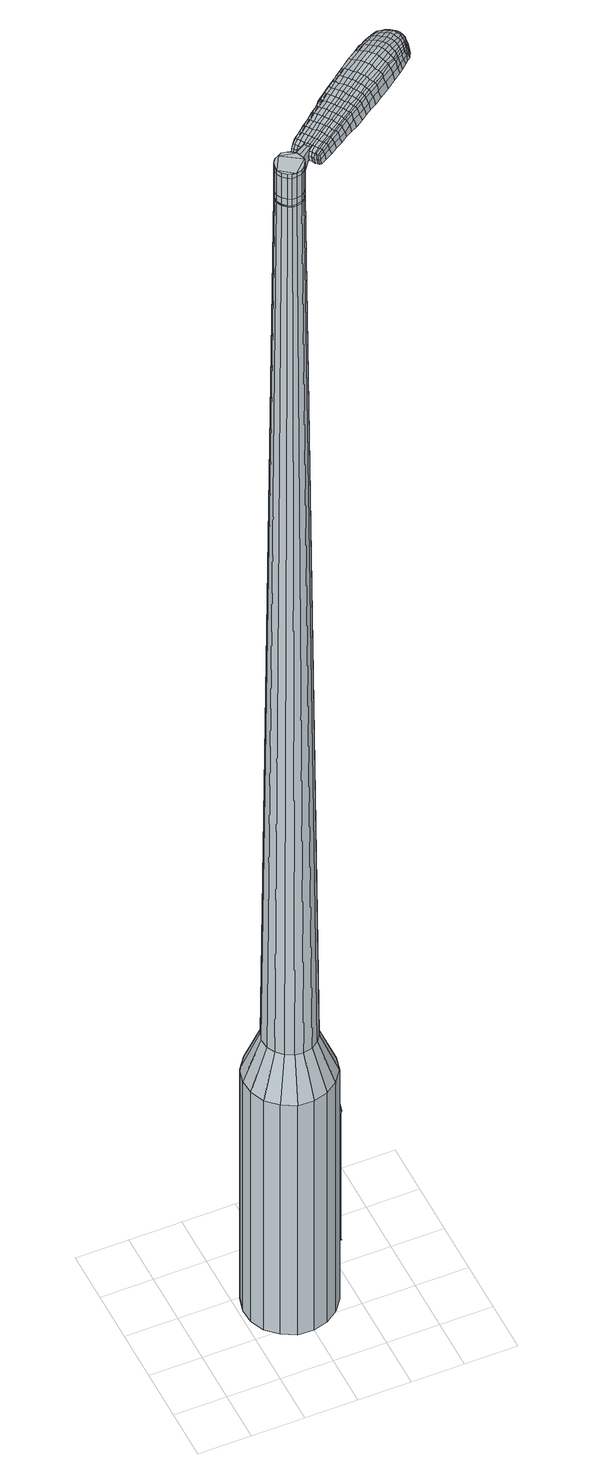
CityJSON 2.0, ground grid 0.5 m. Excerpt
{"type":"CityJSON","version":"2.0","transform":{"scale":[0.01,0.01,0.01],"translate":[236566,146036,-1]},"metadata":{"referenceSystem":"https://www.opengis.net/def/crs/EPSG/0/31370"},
"CityObjects":{
"object1":{"type":"GenericCityObject","attributes":{"cluster":690,"mean_distance_to_centroid":0.248,"new_centroid_x":236566.96,"new_centroid_y":146036.79,"mean_distance_to_camera":10.96,"H1":10.04,"H2":10.01,"Z_final":112.73,"cluster2":-1,"proj_x":236570.21,"proj_y":146041.53,"id_line":90813,"bearing_l":304.4,"distance":5.75,"orientation":"left","G_obj":34.4},"geometry":[{"type":"MultiSurface","lod":"2","boundaries":[[[0,1,2,3]],[[1,4,5,2]],[[4,6,7,5]],[[6,8,9,7]],[[8,10,11,9]],[[10,12,13,11]],[[12,14,15,13]],[[14,16,17,15]],[[16,18,19,17]],[[18,20,21,19]],[[20,22,23,21]],[[22,24,25,23]],[[24,26,27,25]],[[26,28,29,27]],[[28,30,31,29]],[[30,32,33,31]],[[32,34,35,33]],[[34,0,3,35]],[[36,37,38,39]],[[38,40,41,42]],[[41,43,42]],[[42,44,45,46]],[[45,47,46]],[[46,48,49,50]],[[49,51,50]],[[42,46,50,38]],[[50,52,39,38]],[[53,36,39]],[[2,5,7,35]],[[7,9,11,15]],[[11,13,15]],[[15,17,19,23]],[[19,21,23]],[[23,25,27,31]],[[27,29,31]],[[15,23,31,7]],[[31,33,35,7]],[[3,2,35]],[[1,0,54,55]],[[0,34,56,54]],[[34,32,57,56]],[[32,30,58,57]],[[30,28,59,58]],[[28,26,60,59]],[[26,24,61,60]],[[24,22,62,61]],[[22,20,63,62]],[[20,18,64,63]],[[18,16,65,64]],[[16,14,66,65]],[[14,12,67,66]],[[12,10,68,67]],[[10,8,69,68]],[[8,6,70,69]],[[6,4,71,70]],[[4,1,55,71]],[[55,54,72,73]],[[54,56,74,72]],[[56,57,75,74]],[[57,58,76,75]],[[58,59,77,76]],[[59,60,78,77]],[[60,61,79,78]],[[61,62,80,79]],[[62,63,81,80]],[[63,64,82,81]],[[64,65,83,82]],[[65,66,84,83]],[[66,67,85,84]],[[67,68,86,85]],[[68,69,87,86]],[[69,70,88,87]],[[70,71,89,88]],[[71,55,73,89]],[[90,91,92,73]],[[74,93,91,90]],[[75,94,93,74]],[[95,96,94,75]],[[77,97,96,95]],[[98,99,97,77]],[[100,101,99,98]],[[102,103,101,100]],[[104,105,103,102]],[[106,107,105,104]],[[108,109,107,106]],[[110,111,109,108]],[[85,112,111,110]],[[86,113,112,85]],[[114,115,113,86]],[[116,117,115,114]],[[118,119,117,116]],[[73,92,119,118]],[[120,121,122,123]],[[124,120,123,125]],[[126,124,125,127]],[[128,126,127,129]],[[130,128,129,131]],[[132,130,131,133]],[[134,132,133,135]],[[136,134,135,137]],[[138,136,137,139]],[[140,138,139,141]],[[142,140,141,143]],[[144,142,143,145]],[[146,144,145,147]],[[148,146,147,149]],[[150,148,149,151]],[[152,150,151,153]],[[72,90,73]],[[72,74,90]],[[76,95,75]],[[76,77,95]],[[78,98,77]],[[78,79,100,98]],[[79,80,102,100]],[[80,81,104,102]],[[81,82,106,104]],[[82,83,108,106]],[[83,84,110,108]],[[84,85,110]],[[87,114,86]],[[87,88,116,114]],[[88,89,118,116]],[[89,73,118]],[[154,92,91]],[[155,119,92]],[[155,156,117,119]],[[156,157,115,117]],[[157,113,115]],[[158,111,112]],[[158,159,109,111]],[[159,160,107,109]],[[160,161,105,107]],[[161,162,103,105]],[[162,163,101,103]],[[163,164,99,101]],[[164,97,99]],[[165,96,97]],[[165,94,96]],[[154,91,93]],[[39,52,152,166]],[[92,154,167,153]],[[53,39,166,121]],[[154,93,122,167]],[[36,53,121,120]],[[93,94,123,122]],[[37,36,120,124]],[[94,165,125,123]],[[38,37,124,126]],[[165,97,127,125]],[[40,38,126,128]],[[97,164,129,127]],[[41,40,128,130]],[[164,163,131,129]],[[43,41,130,132]],[[163,162,133,131]],[[42,43,132,134]],[[162,161,135,133]],[[44,42,134,136]],[[161,160,137,135]],[[45,44,136,138]],[[160,159,139,137]],[[47,45,138,140]],[[159,158,141,139]],[[46,47,140,142]],[[158,112,143,141]],[[48,46,142,144]],[[112,113,145,143]],[[49,48,144,146]],[[113,157,147,145]],[[51,49,146,148]],[[157,156,149,147]],[[50,51,148,150]],[[156,155,151,149]],[[52,50,150,152]],[[155,92,153,151]],[[152,153,168,169]],[[153,167,170,168]],[[167,122,171,170]],[[122,121,172,171]],[[121,166,173,172]],[[166,152,169,173]],[[174,175,176,177]],[[178,174,177,179]],[[174,178,180,181]],[[175,174,181,182]],[[183,184,185,186]],[[187,183,186,188]],[[183,187,189,190]],[[184,183,190,191]],[[192,193,194,195]],[[196,192,195,197]],[[192,196,198,199]],[[193,192,199,200]],[[201,202,203,204]],[[205,201,204,206]],[[201,205,207,208]],[[202,201,208,209]],[[210,211,212,213]],[[214,210,213,215]],[[210,214,216,217]],[[211,210,217,218]],[[219,220,221,222]],[[223,219,222,224]],[[219,223,225,226]],[[220,219,226,227]],[[228,229,230,231]],[[220,228,231,221]],[[228,220,227,232]],[[229,228,232,233]],[[234,235,236,237]],[[229,234,237,230]],[[234,229,233,238]],[[235,234,238,239]],[[240,178,179,241]],[[235,240,241,236]],[[240,235,239,242]],[[178,240,242,180]],[[243,244,245,246]],[[247,243,246,248]],[[243,247,249,250]],[[244,243,250,251]],[[252,253,254,255]],[[244,252,255,245]],[[252,244,251,256]],[[253,252,256,257]],[[258,259,260,261]],[[253,258,261,254]],[[258,253,257,262]],[[259,258,262,263]],[[264,265,266,267]],[[259,264,267,260]],[[264,259,263,268]],[[265,264,268,269]],[[270,175,182,271]],[[265,270,271,266]],[[270,265,269,272]],[[175,270,272,176]],[[273,274,275,276]],[[277,273,276,278]],[[273,277,279,280]],[[274,273,280,281]],[[282,283,284,285]],[[274,282,285,275]],[[282,274,281,286]],[[283,282,286,287]],[[288,289,290,291]],[[283,288,291,284]],[[288,283,287,292]],[[289,288,292,293]],[[294,187,188,295]],[[289,294,295,290]],[[294,289,293,296]],[[187,294,296,189]],[[297,298,299,300]],[[301,297,300,302]],[[297,301,303,304]],[[298,297,304,305]],[[306,307,308,309]],[[298,306,309,299]],[[306,298,305,310]],[[307,306,310,311]],[[312,313,314,315]],[[307,312,315,308]],[[312,307,311,316]],[[313,312,316,317]],[[318,319,320,321]],[[313,318,321,314]],[[318,313,317,322]],[[319,318,322,323]],[[324,184,191,325]],[[319,324,325,320]],[[324,319,323,326]],[[184,324,326,185]],[[327,213,212,328]],[[329,327,328,330]],[[327,329,331,332]],[[213,327,332,215]],[[333,329,330,334]],[[335,333,334,336]],[[333,335,337,338]],[[329,333,338,331]],[[339,335,336,340]],[[341,339,340,342]],[[339,341,343,344]],[[335,339,344,337]],[[345,341,342,346]],[[347,345,346,348]],[[345,347,349,350]],[[341,345,350,343]],[[351,347,348,352]],[[202,351,352,203]],[[351,202,209,353]],[[347,351,353,349]],[[354,355,200,199]],[[356,354,199,198]],[[354,356,357,358]],[[355,354,358,359]],[[360,361,359,358]],[[362,360,358,357]],[[360,362,363,364]],[[361,360,364,365]],[[366,367,365,364]],[[368,366,364,363]],[[366,368,369,370]],[[367,366,370,371]],[[372,373,371,370]],[[374,372,370,369]],[[372,374,207,205]],[[373,372,205,206]],[[375,376,377,378]],[[277,375,378,279]],[[375,277,278,379]],[[376,375,379,380]],[[381,196,197,382]],[[376,381,382,377]],[[381,376,380,383]],[[196,381,383,198]],[[384,385,386,387]],[[223,384,387,225]],[[384,223,224,388]],[[385,384,388,389]],[[390,391,392,393]],[[385,390,393,386]],[[390,385,389,394]],[[391,390,394,395]],[[396,193,200,397]],[[391,396,397,392]],[[396,391,395,398]],[[193,396,398,194]],[[399,400,401,402]],[[181,399,402,182]],[[399,181,180,403]],[[400,399,403,404]],[[405,406,407,408]],[[400,405,408,401]],[[405,400,404,409]],[[406,405,409,410]],[[411,204,203,412]],[[406,411,412,407]],[[411,406,410,413]],[[204,411,413,206]],[[414,415,416,417]],[[186,414,417,188]],[[414,186,185,418]],[[415,414,418,419]],[[420,208,207,421]],[[415,420,421,416]],[[420,415,419,422]],[[208,420,422,209]],[[423,424,425,426]],[[301,423,426,303]],[[423,301,302,427]],[[424,423,427,428]],[[429,214,215,430]],[[424,429,430,425]],[[429,424,428,431]],[[214,429,431,216]],[[432,433,434,435]],[[247,432,435,249]],[[432,247,248,436]],[[433,432,436,437]],[[438,439,440,441]],[[433,438,441,434]],[[438,433,437,442]],[[439,438,442,443]],[[444,211,218,445]],[[439,444,445,440]],[[444,439,443,446]],[[211,444,446,212]],[[447,448,437,436]],[[246,447,436,248]],[[447,246,245,449]],[[448,447,449,450]],[[451,452,443,442]],[[448,451,442,437]],[[451,448,450,453]],[[452,451,453,454]],[[455,328,212,446]],[[452,455,446,443]],[[455,452,454,456]],[[328,455,456,330]],[[457,458,459,460]],[[304,457,460,305]],[[457,304,303,426]],[[458,457,426,425]],[[461,332,331,462]],[[458,461,462,459]],[[461,458,425,430]],[[332,461,430,215]],[[463,464,450,449]],[[255,463,449,245]],[[463,255,254,465]],[[464,463,465,466]],[[467,468,454,453]],[[464,467,453,450]],[[467,464,466,469]],[[468,467,469,470]],[[471,334,330,456]],[[468,471,456,454]],[[471,468,470,472]],[[334,471,472,336]],[[473,474,475,476]],[[310,473,476,311]],[[473,310,305,460]],[[474,473,460,459]],[[477,338,337,478]],[[474,477,478,475]],[[477,474,459,462]],[[338,477,462,331]],[[479,480,466,465]],[[261,479,465,254]],[[479,261,260,481]],[[480,479,481,482]],[[483,484,470,469]],[[480,483,469,466]],[[483,480,482,485]],[[484,483,485,486]],[[487,340,336,472]],[[484,487,472,470]],[[487,484,486,488]],[[340,487,488,342]],[[489,490,491,492]],[[316,489,492,317]],[[489,316,311,476]],[[490,489,476,475]],[[493,344,343,494]],[[490,493,494,491]],[[493,490,475,478]],[[344,493,478,337]],[[495,496,482,481]],[[267,495,481,260]],[[495,267,266,497]],[[496,495,497,498]],[[499,500,486,485]],[[496,499,485,482]],[[499,496,498,501]],[[500,499,501,502]],[[503,346,342,488]],[[500,503,488,486]],[[503,500,502,504]],[[346,503,504,348]],[[505,506,507,508]],[[322,505,508,323]],[[505,322,317,492]],[[506,505,492,491]],[[509,350,349,510]],[[506,509,510,507]],[[509,506,491,494]],[[350,509,494,343]],[[511,512,498,497]],[[271,511,497,266]],[[511,271,182,402]],[[512,511,402,401]],[[513,514,502,501]],[[512,513,501,498]],[[513,512,401,408]],[[514,513,408,407]],[[515,352,348,504]],[[514,515,504,502]],[[515,514,407,412]],[[352,515,412,203]],[[516,517,419,418]],[[326,516,418,185]],[[516,326,323,508]],[[517,516,508,507]],[[518,353,209,422]],[[517,518,422,419]],[[518,517,507,510]],[[353,518,510,349]],[[519,520,380,379]],[[276,519,379,278]],[[519,276,275,521]],[[520,519,521,522]],[[523,356,198,383]],[[520,523,383,380]],[[523,520,522,524]],[[356,523,524,357]],[[525,526,527,528]],[[226,525,528,227]],[[525,226,225,387]],[[526,525,387,386]],[[529,530,531,532]],[[526,529,532,527]],[[529,526,386,393]],[[530,529,393,392]],[[533,355,359,534]],[[530,533,534,531]],[[533,530,392,397]],[[355,533,397,200]],[[535,536,522,521]],[[285,535,521,275]],[[535,285,284,537]],[[536,535,537,538]],[[539,362,357,524]],[[536,539,524,522]],[[539,536,538,540]],[[362,539,540,363]],[[541,542,543,544]],[[232,541,544,233]],[[541,232,227,528]],[[542,541,528,527]],[[545,546,547,548]],[[542,545,548,543]],[[545,542,527,532]],[[546,545,532,531]],[[549,361,365,550]],[[546,549,550,547]],[[549,546,531,534]],[[361,549,534,359]],[[551,552,538,537]],[[291,551,537,284]],[[551,291,290,553]],[[552,551,553,554]],[[555,368,363,540]],[[552,555,540,538]],[[555,552,554,556]],[[368,555,556,369]],[[557,558,559,560]],[[238,557,560,239]],[[557,238,233,544]],[[558,557,544,543]],[[561,562,563,564]],[[558,561,564,559]],[[561,558,543,548]],[[562,561,548,547]],[[565,367,371,566]],[[562,565,566,563]],[[565,562,547,550]],[[367,565,550,365]],[[567,568,554,553]],[[295,567,553,290]],[[567,295,188,417]],[[568,567,417,416]],[[569,374,369,556]],[[568,569,556,554]],[[569,568,416,421]],[[374,569,421,207]],[[570,571,404,403]],[[242,570,403,180]],[[570,242,239,560]],[[571,570,560,559]],[[572,573,410,409]],[[571,572,409,404]],[[572,571,559,564]],[[573,572,564,563]],[[574,373,206,413]],[[573,574,413,410]],[[574,573,563,566]],[[373,574,566,371]],[[575,576,577,578]],[[578,577,579,580]],[[581,579,577,582]],[[582,577,576,583]],[[584,585,586,587]],[[587,586,588,589]],[[590,588,586,591]],[[591,586,585,592]],[[593,594,595,596]],[[596,595,597,598]],[[599,597,595,600]],[[600,595,594,601]],[[602,603,604,605]],[[605,604,606,607]],[[608,606,604,609]],[[609,604,603,610]],[[611,612,613,614]],[[614,613,615,616]],[[617,615,613,618]],[[618,613,612,619]],[[620,621,622,623]],[[623,622,624,625]],[[626,624,622,627]],[[627,622,621,628]],[[629,630,631,632]],[[632,631,621,620]],[[628,621,631,633]],[[633,631,630,634]],[[635,636,637,638]],[[638,637,630,629]],[[634,630,637,639]],[[639,637,636,640]],[[580,579,641,642]],[[642,641,636,635]],[[640,636,641,643]],[[643,641,579,581]],[[644,645,646,647]],[[647,646,648,649]],[[650,648,646,651]],[[651,646,645,652]],[[653,654,655,656]],[[656,655,645,644]],[[652,645,655,657]],[[657,655,654,658]],[[659,660,661,662]],[[662,661,654,653]],[[658,654,661,663]],[[663,661,660,664]],[[665,666,667,668]],[[668,667,660,659]],[[664,660,667,669]],[[669,667,666,670]],[[583,576,671,672]],[[672,671,666,665]],[[670,666,671,673]],[[673,671,576,575]],[[674,675,676,677]],[[677,676,678,679]],[[680,678,676,681]],[[681,676,675,682]],[[683,684,685,686]],[[686,685,675,674]],[[682,675,685,687]],[[687,685,684,688]],[[689,690,691,692]],[[692,691,684,683]],[[688,684,691,693]],[[693,691,690,694]],[[589,588,695,696]],[[696,695,690,689]],[[694,690,695,697]],[[697,695,588,590]],[[698,699,700,701]],[[701,700,702,703]],[[704,702,700,705]],[[705,700,699,706]],[[707,708,709,710]],[[710,709,699,698]],[[706,699,709,711]],[[711,709,708,712]],[[713,714,715,716]],[[716,715,708,707]],[[712,708,715,717]],[[717,715,714,718]],[[719,720,721,722]],[[722,721,714,713]],[[718,714,721,723]],[[723,721,720,724]],[[592,585,725,726]],[[726,725,720,719]],[[724,720,725,727]],[[727,725,585,584]],[[611,614,728,729]],[[729,728,730,731]],[[732,730,728,733]],[[733,728,614,616]],[[731,730,734,735]],[[735,734,736,737]],[[738,736,734,739]],[[739,734,730,732]],[[737,736,740,741]],[[741,740,742,743]],[[744,742,740,745]],[[745,740,736,738]],[[743,742,746,747]],[[747,746,748,749]],[[750,748,746,751]],[[751,746,742,744]],[[749,748,752,753]],[[753,752,603,602]],[[610,603,752,754]],[[754,752,748,750]],[[601,755,756,600]],[[600,756,757,599]],[[758,757,756,759]],[[759,756,755,760]],[[760,761,762,759]],[[759,762,763,758]],[[764,763,762,765]],[[765,762,761,766]],[[766,767,768,765]],[[765,768,769,764]],[[770,769,768,771]],[[771,768,767,772]],[[772,773,774,771]],[[771,774,775,770]],[[608,775,774,606]],[[606,774,773,607]],[[776,777,778,779]],[[779,778,678,680]],[[679,678,778,780]],[[780,778,777,781]],[[598,597,782,783]],[[783,782,777,776]],[[781,777,782,784]],[[784,782,597,599]],[[785,786,787,788]],[[788,787,624,626]],[[625,624,787,789]],[[789,787,786,790]],[[791,792,793,794]],[[794,793,786,785]],[[790,786,793,795]],[[795,793,792,796]],[[601,594,797,798]],[[798,797,792,791]],[[796,792,797,799]],[[799,797,594,593]],[[800,801,802,803]],[[803,802,582,583]],[[581,582,802,804]],[[804,802,801,805]],[[806,807,808,809]],[[809,808,801,800]],[[805,801,808,810]],[[810,808,807,811]],[[602,605,812,813]],[[813,812,807,806]],[[811,807,812,814]],[[814,812,605,607]],[[815,816,817,818]],[[818,817,587,589]],[[584,587,817,819]],[[819,817,816,820]],[[608,609,821,822]],[[822,821,816,815]],[[820,816,821,823]],[[823,821,609,610]],[[824,825,702,826]],[[826,702,704]],[[703,702,825,827]],[[616,615,828,829]],[[829,828,825,824]],[[827,825,828,830]],[[830,828,615,617]],[[831,832,648,833]],[[833,648,650]],[[649,648,834]],[[834,648,832,835]],[[836,837,838,839]],[[839,838,832,831]],[[835,832,838,840]],[[840,838,837,841]],[[619,612,842,843]],[[843,842,837,836]],[[841,837,842,844]],[[844,842,612,611]],[[835,845,834]],[[834,845,647,649]],[[644,647,845,846]],[[846,845,847]],[[841,848,849,840]],[[840,849,845,835]],[[847,845,849,850]],[[850,849,848,851]],[[611,729,852,844]],[[844,852,848,841]],[[851,848,852,853]],[[853,852,729,731]],[[854,855,856,857]],[[857,856,705,706]],[[704,705,856,826]],[[826,856,855,824]],[[732,733,858,859]],[[859,858,855,854]],[[824,855,858,829]],[[829,858,733,616]],[[847,860,861,846]],[[846,861,656,644]],[[653,656,861,862]],[[862,861,860,863]],[[851,864,865,850]],[[850,865,860,847]],[[863,860,865,866]],[[866,865,864,867]],[[731,735,868,853]],[[853,868,864,851]],[[867,864,868,869]],[[869,868,735,737]],[[870,871,872,873]],[[873,872,711,712]],[[706,711,872,857]],[[857,872,871,854]],[[738,739,874,875]],[[875,874,871,870]],[[854,871,874,859]],[[859,874,739,732]],[[863,876,877,862]],[[862,877,662,653]],[[659,662,877,878]],[[878,877,876,879]],[[867,880,881,866]],[[866,881,876,863]],[[879,876,881,882]],[[882,881,880,883]],[[737,741,884,869]],[[869,884,880,867]],[[883,880,884,885]],[[885,884,741,743]],[[886,887,888,889]],[[889,888,717,718]],[[712,717,888,873]],[[873,888,887,870]],[[744,745,890,891]],[[891,890,887,886]],[[870,887,890,875]],[[875,890,745,738]],[[879,892,893,878]],[[878,893,668,659]],[[665,668,893,894]],[[894,893,892,895]],[[883,896,897,882]],[[882,897,892,879]],[[895,892,897,898]],[[898,897,896,899]],[[743,747,900,885]],[[885,900,896,883]],[[899,896,900,901]],[[901,900,747,749]],[[902,903,904,905]],[[905,904,723,724]],[[718,723,904,889]],[[889,904,903,886]],[[750,751,906,907]],[[907,906,903,902]],[[886,903,906,891]],[[891,906,751,744]],[[895,908,909,894]],[[894,909,672,665]],[[583,672,909,803]],[[803,909,908,800]],[[899,910,911,898]],[[898,911,908,895]],[[800,908,911,809]],[[809,911,910,806]],[[749,753,912,901]],[[901,912,910,899]],[[806,910,912,813]],[[813,912,753,602]],[[820,913,914,819]],[[819,914,727,584]],[[724,727,914,905]],[[905,914,913,902]],[[610,754,915,823]],[[823,915,913,820]],[[902,913,915,907]],[[907,915,754,750]],[[781,916,917,780]],[[780,917,677,679]],[[674,677,917,918]],[[918,917,916,919]],[[599,757,920,784]],[[784,920,916,781]],[[919,916,920,921]],[[921,920,757,758]],[[922,923,924,925]],[[925,924,627,628]],[[626,627,924,788]],[[788,924,923,785]],[[926,927,928,929]],[[929,928,923,922]],[[785,923,928,794]],[[794,928,927,791]],[[760,755,930,931]],[[931,930,927,926]],[[791,927,930,798]],[[798,930,755,601]],[[919,932,933,918]],[[918,933,686,674]],[[683,686,933,934]],[[934,933,932,935]],[[758,763,936,921]],[[921,936,932,919]],[[935,932,936,937]],[[937,936,763,764]],[[938,939,940,941]],[[941,940,633,634]],[[628,633,940,925]],[[925,940,939,922]],[[942,943,944,945]],[[945,944,939,938]],[[922,939,944,929]],[[929,944,943,926]],[[766,761,946,947]],[[947,946,943,942]],[[926,943,946,931]],[[931,946,761,760]],[[935,948,949,934]],[[934,949,692,683]],[[689,692,949,950]],[[950,949,948,951]],[[764,769,952,937]],[[937,952,948,935]],[[951,948,952,953]],[[953,952,769,770]],[[954,955,956,957]],[[957,956,639,640]],[[634,639,956,941]],[[941,956,955,938]],[[958,959,960,961]],[[961,960,955,954]],[[938,955,960,945]],[[945,960,959,942]],[[772,767,962,963]],[[963,962,959,958]],[[942,959,962,947]],[[947,962,767,766]],[[951,964,965,950]],[[950,965,696,689]],[[589,696,965,818]],[[818,965,964,815]],[[770,775,966,953]],[[953,966,964,951]],[[815,964,966,822]],[[822,966,775,608]],[[805,967,968,804]],[[804,968,643,581]],[[640,643,968,957]],[[957,968,967,954]],[[811,969,970,810]],[[810,970,967,805]],[[954,967,970,961]],[[961,970,969,958]],[[607,773,971,814]],[[814,971,969,811]],[[958,969,971,963]],[[963,971,773,772]],[[575,578,177,176]],[[578,580,179,177]],[[590,591,190,189]],[[591,592,191,190]],[[593,596,195,194]],[[596,598,197,195]],[[617,618,217,216]],[[618,619,218,217]],[[620,623,222,221]],[[623,625,224,222]],[[629,632,231,230]],[[632,620,221,231]],[[635,638,237,236]],[[638,629,230,237]],[[580,642,241,179]],[[642,635,236,241]],[[650,651,250,249]],[[651,652,251,250]],[[652,657,256,251]],[[657,658,257,256]],[[658,663,262,257]],[[663,664,263,262]],[[664,669,268,263]],[[669,670,269,268]],[[670,673,272,269]],[[673,575,176,272]],[[680,681,280,279]],[[681,682,281,280]],[[682,687,286,281]],[[687,688,287,286]],[[688,693,292,287]],[[693,694,293,292]],[[694,697,296,293]],[[697,590,189,296]],[[698,701,300,299]],[[701,703,302,300]],[[707,710,309,308]],[[710,698,299,309]],[[713,716,315,314]],[[716,707,308,315]],[[719,722,321,320]],[[722,713,314,321]],[[592,726,325,191]],[[726,719,320,325]],[[776,779,378,377]],[[779,680,279,378]],[[598,783,382,197]],[[783,776,377,382]],[[625,789,388,224]],[[789,790,389,388]],[[790,795,394,389]],[[795,796,395,394]],[[796,799,398,395]],[[799,593,194,398]],[[703,427,302]],[[703,827,428,427]],[[827,830,431,428]],[[830,617,216,431]],[[831,833,435,434]],[[833,650,249,435]],[[836,839,441,440]],[[839,831,434,441]],[[619,843,445,218]],[[843,836,440,445]],[[972,973,974,975]],[[976,977,975,974]],[[978,979,980,981]],[[982,983,984,985]],[[973,986,987,974]],[[988,976,974,987]],[[989,978,981,990]],[[991,992,983,982]],[[986,993,994,987]],[[994,995,988,987]],[[996,989,990,997]],[[998,992,991,999]],[[993,1000,1001,994]],[[1001,1002,995,994]],[[1003,996,997,1004]],[[1005,998,999,1006]],[[1007,1008,1009,1010]],[[1011,1012,1008,1007]],[[1011,1013,1014,1012]],[[1013,1015,1016,1014]],[[1017,1018,1019,1020]],[[1021,1022,1018,1017]],[[1023,1024,1022,1021]],[[1025,1026,1024,1023]],[[1020,1009,1008,1017]],[[1017,1008,1012,1021]],[[1012,1014,1023,1021]],[[1014,1016,1025,1023]],[[981,980,977,976]],[[990,981,976,988]],[[995,997,990,988]],[[1002,1004,997,995]],[[982,985,979,978]],[[991,982,978,989]],[[999,991,989,996]],[[1006,999,996,1003]],[[983,1007,1010,984]],[[992,1011,1007,983]],[[1013,1011,992,998]],[[1015,1013,998,1005]],[[1027,1028,1029,1030]],[[1029,1031,1032,1033]],[[1029,1033,1034,1035]],[[1029,1035,1030]],[[1036,1027,1030,1037]],[[1038,1037,1030,1039]],[[1040,1039,1030]],[[1041,1029,1028,1042]],[[1043,1041,1042,1044]],[[1045,1043,1044,1046]],[[1047,1045,1046,1048]],[[1049,1047,1048,1050]],[[1050,1051,1052,1053]],[[1050,1053,1054,1055]],[[1050,1055,1056,1057]],[[1056,1058,1059,1060]],[[1056,1060,1061,1062]],[[1056,1062,1057]],[[1050,1057,1049]],[[1063,1064,1028,1027]],[[1065,1066,1031,1029]],[[1067,1068,1040,1030]],[[1064,1069,1042,1028]],[[1070,1065,1029,1041]],[[1069,1071,1044,1042]],[[1072,1070,1041,1043]],[[1071,1073,1046,1044]],[[1074,1072,1043,1045]],[[1073,1075,1048,1046]],[[1076,1074,1045,1047]],[[1075,1077,1050,1048]],[[1078,1076,1047,1049]],[[1077,1079,1051,1050]],[[1080,1081,1058,1056]],[[1082,1078,1049,1057]],[[1052,1051,1079,1083]],[[1053,1052,1083,1084]],[[1054,1053,1084,1085]],[[1055,1054,1085,1086]],[[1056,1055,1086,1080]],[[1087,1063,1027,1036]],[[1088,1087,1036,1037]],[[1089,1088,1037,1038]],[[1090,1089,1038,1039]],[[1068,1090,1039,1040]],[[1032,1031,1066,1091]],[[1059,1058,1081,1092]],[[1033,1032,1091,1093]],[[1034,1033,1093,1094]],[[1035,1034,1094,1095]],[[1030,1035,1095,1067]],[[1060,1059,1092,1096]],[[1061,1060,1096,1097]],[[1062,1061,1097,1098]],[[1057,1062,1098,1082]]]}]}
},
"vertices":[
[131,105,384],[137,92,384],[137,92,96],[131,105,96],[138,77,384],[138,77,96],[135,63,384],[135,63,96],[126,51,384],[126,51,96],[114,43,384],[114,43,96],[100,39,384],[100,39,96],[85,40,384],[85,40,96],[72,47,384],[72,47,96],[61,57,384],[61,57,96],[55,71,384],[55,71,96],[54,85,384],[54,85,96],[58,99,384],[58,99,96],[67,111,384],[67,111,96],[79,120,384],[79,120,96],[93,123,384],[93,123,96],[108,122,384],[108,122,96],[121,116,384],[121,116,96],[100,94,1524],[95,95,1524],[91,93,1524],[107,89,1524],[87,91,1524],[84,87,1524],[83,78,1524],[83,82,1524],[85,74,1524],[89,70,1524],[97,68,1524],[93,68,1524],[102,69,1524],[106,72,1524],[110,80,1524],[108,75,1524],[109,84,1524],[104,92,1524],[117,95,429],[121,87,429],[111,102,429],[103,105,429],[94,106,429],[86,104,429],[79,99,429],[74,92,429],[71,84,429],[72,75,429],[76,67,429],[82,61,429],[90,57,429],[98,56,429],[107,58,429],[114,63,429],[119,70,429],[121,79,429],[107,89,1483],[109,84,1483],[104,92,1483],[100,94,1483],[95,95,1483],[91,93,1483],[87,91,1483],[84,87,1483],[83,82,1483],[83,78,1483],[85,74,1483],[89,70,1483],[93,68,1483],[97,68,1483],[102,69,1483],[106,72,1483],[108,75,1483],[110,80,1483],[107,88,1483],[107,88,1485],[109,84,1485],[104,92,1485],[100,94,1485],[95,94,1483],[95,94,1485],[91,93,1485],[87,90,1483],[87,90,1485],[85,87,1483],[85,87,1485],[84,82,1483],[84,82,1485],[84,78,1483],[84,78,1485],[86,74,1483],[86,74,1485],[89,71,1483],[89,71,1485],[93,69,1483],[93,69,1485],[97,68,1485],[102,69,1485],[105,72,1483],[105,72,1485],[108,76,1483],[108,76,1485],[109,80,1483],[109,80,1485],[100,94,1519],[104,92,1519],[104,92,1493],[100,94,1493],[95,95,1519],[95,95,1493],[91,93,1519],[91,93,1493],[87,91,1519],[87,91,1493],[84,87,1519],[84,87,1493],[83,82,1519],[83,82,1493],[83,78,1519],[83,78,1493],[85,74,1519],[85,74,1493],[89,70,1519],[89,70,1493],[93,68,1519],[93,68,1493],[97,68,1519],[97,68,1493],[102,69,1519],[102,69,1493],[106,72,1519],[106,72,1493],[108,75,1519],[108,75,1493],[110,80,1519],[110,80,1493],[109,84,1519],[109,84,1493],[107,89,1485],[110,80,1485],[108,75,1485],[106,72,1485],[93,68,1485],[89,70,1485],[85,74,1485],[83,78,1485],[83,82,1485],[84,87,1485],[87,91,1485],[95,95,1485],[107,89,1519],[107,89,1493],[125,97,1513],[125,97,1518],[123,99,1513],[121,102,1513],[121,102,1518],[123,99,1518],[195,125,1519],[189,121,1518],[191,121,1509],[197,124,1510],[202,130,1519],[204,129,1510],[201,130,1526],[193,126,1525],[187,122,1525],[173,157,1519],[168,153,1518],[168,151,1525],[174,155,1525],[180,162,1519],[181,160,1526],[181,164,1510],[174,159,1510],[168,155,1509],[244,184,1519],[246,181,1519],[247,181,1513],[245,184,1513],[241,187,1519],[241,187,1513],[239,186,1524],[243,183,1524],[245,180,1524],[183,142,1530],[177,138,1529],[179,135,1529],[185,139,1530],[190,147,1531],[192,144,1531],[188,150,1530],[181,145,1530],[175,141,1529],[116,96,1512],[118,94,1512],[119,95,1517],[117,97,1517],[115,99,1512],[116,99,1517],[115,99,1506],[117,97,1506],[119,94,1506],[243,160,1519],[241,157,1519],[242,157,1512],[245,159,1512],[245,161,1518],[246,161,1512],[244,162,1522],[242,160,1523],[240,158,1524],[237,154,1519],[233,151,1519],[234,150,1512],[239,154,1512],[236,155,1524],[231,152,1525],[228,147,1519],[222,143,1519],[223,142,1511],[230,147,1511],[227,148,1526],[220,143,1526],[212,136,1519],[214,136,1510],[210,137,1526],[132,87,1513],[138,91,1513],[137,91,1518],[131,87,1517],[127,84,1512],[127,85,1516],[128,84,1506],[133,86,1507],[140,90,1507],[145,95,1514],[151,98,1515],[150,99,1520],[143,95,1519],[146,94,1507],[153,98,1507],[158,102,1515],[164,106,1516],[162,107,1522],[156,103,1521],[159,102,1508],[166,106,1508],[170,110,1517],[177,114,1517],[175,114,1524],[169,111,1523],[172,109,1508],[179,113,1509],[183,117,1518],[181,118,1524],[185,117,1509],[224,190,1519],[221,188,1519],[221,187,1524],[224,188,1523],[226,190,1518],[226,189,1522],[226,192,1512],[224,191,1512],[221,190,1512],[216,186,1519],[211,183,1519],[212,181,1525],[217,184,1524],[216,187,1512],[211,185,1512],[206,180,1519],[200,175,1519],[200,174,1526],[206,178,1526],[206,182,1511],[200,177,1511],[190,169,1519],[190,167,1526],[190,171,1510],[115,112,1513],[121,117,1513],[121,118,1507],[115,113,1507],[111,108,1512],[111,109,1506],[112,108,1516],[115,111,1517],[121,115,1518],[127,121,1514],[133,126,1515],[133,127,1507],[127,123,1507],[127,120,1519],[133,124,1520],[139,130,1515],[145,135,1516],[145,137,1508],[139,132,1508],[139,129,1521],[145,133,1522],[150,139,1517],[156,144,1517],[156,146,1509],[151,141,1508],[150,138,1523],[156,142,1524],[162,148,1518],[162,150,1509],[162,147,1524],[122,100,1519],[123,98,1519],[128,104,1520],[129,102,1520],[126,107,1520],[120,102,1519],[134,108,1522],[136,106,1522],[140,113,1523],[142,110,1523],[138,115,1523],[132,111,1521],[146,117,1524],[148,114,1524],[152,121,1525],[154,119,1525],[151,124,1525],[145,119,1524],[159,125,1526],[160,123,1526],[165,129,1527],[166,127,1527],[163,132,1527],[157,128,1526],[171,134,1528],[172,131,1528],[169,137,1528],[240,181,1527],[242,178,1527],[237,184,1526],[233,182,1527],[236,179,1528],[238,176,1528],[231,175,1529],[233,172,1529],[228,178,1528],[222,174,1530],[225,171,1530],[227,168,1530],[219,167,1531],[221,164,1531],[216,170,1530],[209,165,1531],[211,162,1531],[214,159,1531],[201,155,1531],[203,152,1531],[199,158,1531],[228,191,1518],[231,190,1519],[232,191,1513],[228,192,1513],[228,189,1523],[230,189,1523],[236,189,1519],[236,190,1513],[235,188,1524],[246,163,1518],[247,166,1518],[245,166,1523],[244,163,1523],[247,163,1513],[248,166,1513],[248,170,1519],[248,174,1519],[247,173,1524],[246,169,1523],[249,170,1513],[249,174,1513],[247,177,1519],[246,177,1524],[248,178,1513],[192,127,1528],[191,129,1528],[185,125,1528],[186,123,1527],[200,132,1528],[199,133,1529],[190,131,1529],[188,134,1530],[182,130,1529],[184,127,1528],[197,136,1529],[196,139,1530],[186,136,1530],[180,132,1529],[194,141,1531],[174,154,1528],[176,152,1529],[183,157,1529],[181,159,1528],[168,149,1527],[170,148,1528],[178,149,1529],[185,154,1530],[172,144,1528],[110,106,1512],[111,105,1512],[112,105,1517],[111,106,1517],[110,107,1506],[111,106,1506],[113,102,1512],[114,102,1517],[113,103,1506],[125,84,1512],[124,85,1512],[125,85,1506],[126,84,1506],[125,85,1517],[124,87,1517],[122,87,1512],[121,90,1512],[122,90,1506],[123,87,1506],[123,88,1517],[122,91,1517],[119,92,1512],[120,92,1506],[120,93,1517],[130,88,1519],[129,90,1519],[136,92,1520],[135,94,1520],[128,91,1519],[126,94,1519],[134,95,1520],[132,98,1520],[125,96,1519],[131,100,1520],[115,109,1519],[116,108,1519],[122,112,1520],[121,114,1520],[118,105,1519],[124,110,1520],[142,96,1521],[142,97,1521],[149,100,1522],[148,101,1522],[140,99,1521],[139,102,1521],[146,103,1522],[145,106,1523],[137,104,1522],[143,108,1523],[127,118,1521],[128,117,1521],[134,121,1522],[133,123,1522],[130,114,1521],[136,118,1522],[155,104,1523],[154,105,1523],[161,108,1524],[160,109,1524],[153,107,1523],[151,110,1524],[159,111,1525],[157,114,1525],[150,112,1524],[156,116,1525],[139,127,1523],[140,126,1523],[146,130,1524],[145,132,1524],[142,123,1524],[148,127,1525],[168,112,1525],[167,113,1525],[174,115,1526],[173,117,1526],[165,115,1526],[164,118,1526],[171,119,1527],[170,122,1527],[162,120,1526],[168,124,1527],[151,136,1525],[152,134,1525],[158,139,1526],[157,141,1526],[154,131,1526],[160,136,1527],[180,119,1527],[179,121,1527],[178,123,1527],[176,126,1528],[174,128,1528],[163,145,1527],[164,143,1527],[166,140,1528],[226,188,1525],[228,188,1525],[223,186,1526],[225,186,1526],[233,186,1526],[229,184,1527],[243,162,1525],[243,164,1525],[240,162,1526],[240,160,1525],[244,168,1525],[244,171,1526],[241,169,1527],[241,165,1526],[244,175,1526],[240,172,1527],[218,184,1526],[220,183,1527],[213,181,1527],[215,179,1528],[224,181,1528],[219,177,1529],[236,157,1526],[236,159,1527],[231,155,1528],[231,153,1527],[236,162,1527],[236,165,1528],[230,161,1529],[231,158,1528],[235,169,1528],[229,165,1530],[207,177,1528],[210,176,1529],[201,173,1528],[203,171,1529],[213,173,1529],[206,168,1530],[226,149,1528],[226,151,1528],[219,147,1529],[219,145,1528],[225,154,1529],[224,157,1530],[217,152,1530],[218,149,1530],[223,161,1530],[215,156,1531],[191,166,1529],[193,164,1529],[196,161,1530],[210,138,1528],[209,140,1529],[208,142,1530],[206,145,1530],[205,149,1531],[190,122,1509],[188,123,1518],[194,127,1518],[196,126,1509],[201,131,1519],[203,131,1510],[200,132,1525],[192,127,1525],[186,124,1525],[169,149,1525],[169,151,1518],[175,155,1518],[175,154,1525],[182,160,1519],[182,159,1525],[182,162,1510],[175,157,1509],[169,153,1509],[245,180,1513],[244,180,1519],[242,182,1519],[243,183,1513],[239,185,1519],[240,185,1513],[238,184,1524],[241,182,1524],[243,179,1524],[179,135,1528],[177,138,1528],[183,142,1529],[185,140,1529],[191,147,1529],[192,145,1529],[188,150,1529],[181,145,1529],[175,141,1528],[120,96,1516],[120,95,1512],[118,97,1512],[119,98,1516],[117,100,1512],[117,100,1516],[117,101,1506],[119,98,1506],[120,96,1506],[241,158,1512],[239,159,1519],[242,161,1518],[243,160,1512],[243,162,1518],[244,162,1512],[242,163,1522],[241,162,1523],[238,160,1523],[233,152,1512],[231,152,1519],[236,156,1519],[237,155,1512],[235,157,1524],[230,153,1525],[222,144,1511],[220,144,1519],[227,149,1519],[229,148,1511],[225,149,1525],[219,145,1526],[211,138,1519],[213,137,1510],[209,138,1526],[136,93,1518],[137,92,1513],[131,89,1513],[130,89,1517],[126,86,1512],[127,87,1515],[128,86,1506],[132,88,1506],[139,92,1507],[149,101,1520],[150,100,1514],[144,96,1514],[143,97,1519],[145,96,1507],[152,100,1507],[162,108,1522],[163,108,1516],[157,104,1515],[155,105,1521],[158,103,1508],[165,107,1508],[174,116,1523],[176,115,1517],[169,112,1516],[168,112,1522],[171,111,1508],[178,115,1508],[182,119,1517],[180,120,1524],[184,119,1509],[222,185,1523],[221,186,1519],[224,188,1518],[225,186,1523],[226,188,1518],[226,187,1522],[226,190,1512],[224,189,1512],[222,188,1512],[213,180,1525],[212,181,1519],[217,184,1519],[218,183,1524],[217,186,1512],[212,183,1512],[201,172,1526],[201,174,1519],[207,178,1519],[207,176,1525],[207,180,1511],[201,176,1511],[191,167,1519],[191,166,1526],[191,169,1510],[122,117,1507],[122,115,1513],[116,110,1513],[116,112,1506],[112,107,1512],[112,108,1506],[113,107,1515],[116,109,1517],[122,114,1518],[134,126,1507],[134,124,1514],[128,120,1514],[128,121,1507],[128,118,1519],[134,123,1520],[146,135,1508],[146,133,1516],[140,129,1515],[140,131,1508],[140,127,1521],[146,132,1522],[158,144,1508],[157,142,1517],[152,138,1516],[152,140,1508],[152,136,1522],[158,141,1523],[163,147,1517],[163,149,1509],[163,145,1524],[123,100,1518],[124,98,1518],[128,104,1519],[130,102,1519],[127,107,1519],[121,103,1518],[135,109,1520],[136,106,1520],[141,113,1521],[142,111,1521],[139,115,1521],[133,111,1520],[147,117,1523],[148,115,1523],[153,121,1524],[155,119,1524],[151,124,1524],[145,120,1523],[159,125,1525],[161,123,1525],[165,130,1526],[167,127,1526],[163,132,1526],[157,128,1525],[171,134,1527],[173,131,1527],[169,137,1527],[241,178,1526],[239,180,1526],[236,183,1525],[233,181,1526],[236,178,1526],[238,175,1526],[233,172,1528],[231,175,1528],[228,177,1527],[222,173,1528],[225,171,1529],[227,168,1529],[221,164,1530],[219,167,1530],[216,170,1529],[209,165,1530],[211,162,1530],[213,159,1530],[203,152,1530],[201,154,1530],[199,157,1530],[231,189,1513],[231,188,1518],[228,189,1518],[228,190,1512],[227,187,1523],[230,187,1523],[235,187,1519],[235,188,1513],[234,186,1523],[243,166,1523],[245,166,1518],[244,164,1518],[243,164,1523],[245,164,1512],[246,166,1512],[244,173,1523],[246,173,1519],[245,170,1519],[244,169,1523],[247,170,1513],[247,174,1513],[245,177,1519],[244,176,1524],[246,177,1513],[185,125,1527],[191,129,1527],[192,128,1527],[186,124,1526],[199,133,1527],[198,134,1528],[182,130,1528],[188,134,1528],[190,132,1528],[184,128,1527],[197,136,1528],[196,139,1529],[187,137,1529],[181,133,1528],[194,142,1529],[183,157,1528],[176,152,1527],[175,153,1527],[182,158,1527],[169,149,1526],[170,147,1527],[179,148,1528],[186,154,1528],[173,144,1527],[114,106,1516],[113,106,1512],[113,107,1516],[113,107,1506],[114,103,1512],[115,103,1516],[115,104,1506],[127,87,1506],[126,87,1512],[127,86,1506],[126,87,1516],[126,88,1516],[124,91,1506],[123,91,1512],[124,89,1512],[125,89,1506],[125,90,1516],[123,92,1516],[121,93,1512],[122,93,1506],[122,94,1516],[130,90,1518],[136,93,1519],[136,94,1519],[127,94,1518],[128,92,1518],[134,96,1519],[133,98,1519],[125,96,1518],[131,100,1519],[123,112,1519],[117,108,1518],[117,109,1518],[122,113,1519],[119,106,1518],[125,110,1519],[142,98,1520],[142,97,1520],[149,101,1521],[148,102,1521],[139,102,1520],[141,100,1520],[147,104,1521],[145,106,1521],[138,104,1520],[144,108,1521],[135,121,1521],[129,117,1520],[128,118,1520],[134,122,1521],[131,114,1520],[137,118,1521],[154,106,1522],[155,105,1522],[161,109,1523],[161,110,1523],[151,110,1522],[153,108,1522],[159,112,1523],[158,114,1524],[150,113,1523],[156,117,1524],[147,130,1523],[141,126,1522],[140,127,1522],[146,131,1523],[143,123,1522],[149,127,1523],[167,114,1524],[167,113,1524],[174,117,1525],[173,118,1525],[164,118,1525],[165,116,1524],[172,120,1525],[170,122,1526],[162,121,1525],[168,125,1526],[159,139,1525],[153,134,1524],[152,136,1524],[158,140,1525],[155,131,1524],[161,136,1525],[179,122,1526],[180,121,1526],[176,126,1527],[178,124,1526],[175,129,1527],[165,143,1526],[164,144,1526],[167,140,1526],[228,186,1524],[226,186,1524],[223,185,1525],[225,185,1525],[232,185,1525],[229,183,1525],[239,163,1525],[242,165,1524],[241,163,1524],[238,161,1525],[240,169,1526],[243,171,1525],[243,168,1524],[240,166,1525],[242,175,1525],[239,172,1526],[220,182,1526],[218,182,1526],[213,179,1526],[215,179,1527],[224,180,1526],[219,176,1527],[230,156,1527],[235,159,1526],[235,158,1526],[230,154,1526],[229,162,1528],[235,165,1527],[235,162,1526],[230,158,1527],[234,169,1527],[228,165,1528],[210,175,1527],[208,176,1527],[201,171,1527],[203,170,1528],[213,173,1528],[206,168,1529],[218,147,1528],[225,152,1527],[225,150,1527],[219,146,1527],[217,153,1529],[224,158,1529],[225,155,1528],[218,150,1528],[222,161,1529],[215,156,1530],[193,164,1528],[192,165,1528],[196,161,1529],[209,141,1528],[209,139,1528],[206,146,1529],[208,143,1529],[205,149,1530],[127,86,1508],[124,91,1508],[151,109,1509],[155,102,1509],[169,120,1510],[174,113,1510],[202,142,1512],[208,134,1512],[193,124,1511],[187,132,1511],[217,152,1513],[228,160,1514],[233,153,1514],[222,144,1513],[120,97,1508],[147,115,1509],[164,127,1510],[197,150,1512],[182,139,1511],[212,160,1513],[223,167,1514],[116,102,1508],[142,122,1509],[159,134,1510],[192,157,1512],[177,147,1511],[218,175,1514],[207,168,1513],[112,108,1508],[138,128,1509],[155,141,1510],[186,165,1512],[172,155,1511],[213,182,1514],[201,175,1513],[239,168,1514],[242,172,1514],[246,166,1514],[244,161,1514],[234,175,1514],[238,178,1514],[229,182,1514],[234,184,1514],[225,189,1514],[230,189,1514],[244,177,1515],[245,181,1515],[246,180,1515],[247,173,1515],[242,180,1515],[244,182,1515],[239,184,1515],[244,183,1515],[237,188,1515],[243,184,1515],[90,124,334],[94,125,334],[94,125,165],[80,121,171],[90,124,165],[86,123,165],[84,122,166],[82,122,167],[80,121,169],[86,123,334],[84,122,333],[82,122,332],[80,121,331],[80,121,328],[109,123,165],[109,123,334],[122,116,165],[122,116,334],[132,106,165],[132,106,334],[139,92,165],[139,92,334],[140,77,165],[140,77,334],[139,73,334],[138,69,334],[137,67,333],[137,65,332],[137,63,331],[136,63,328],[139,73,165],[136,63,171],[137,63,169],[137,65,167],[137,67,166],[138,69,165],[91,121,334],[94,122,334],[94,122,165],[91,121,165],[81,119,171],[81,119,328],[108,120,334],[108,120,165],[120,114,334],[120,114,165],[130,104,334],[130,104,165],[136,91,334],[136,91,165],[137,78,334],[137,78,165],[136,74,334],[134,64,328],[134,64,171],[136,74,165],[135,70,334],[135,67,333],[134,65,332],[134,64,331],[87,120,334],[84,119,333],[82,119,332],[81,119,331],[87,120,165],[134,64,169],[84,119,166],[82,119,167],[81,119,169],[134,65,167],[135,67,166],[135,70,165]
]}
